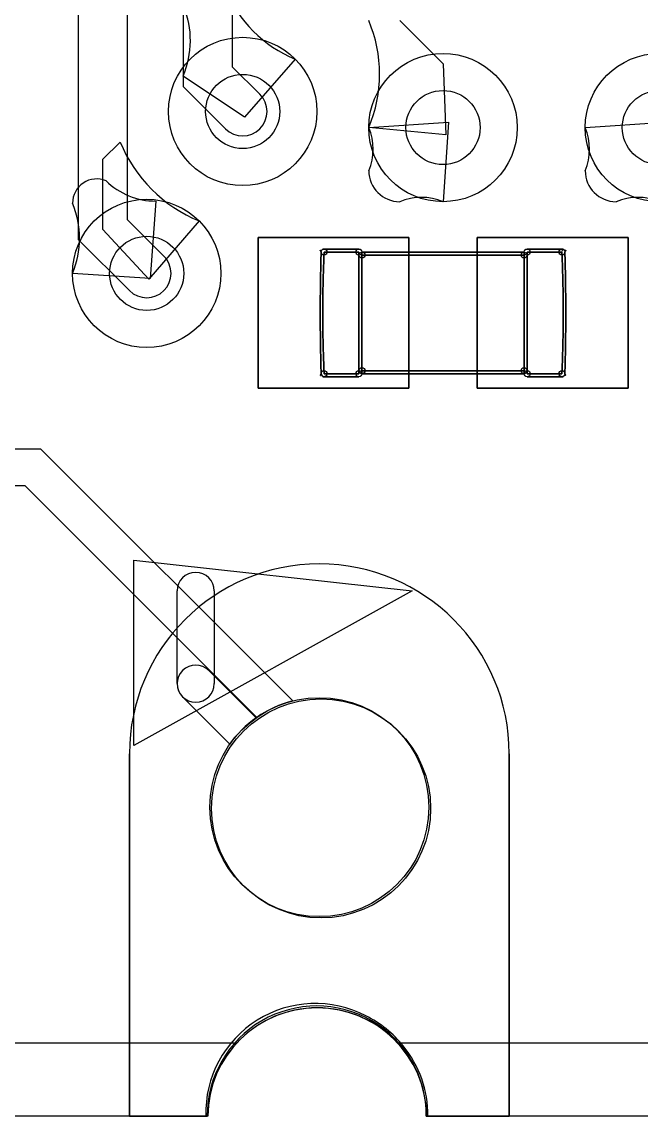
# Model space of a CAD drawing. Extents: x -14 to 27.9, y 0 to 17.8.
# Drawn here: x 19.098 to 21.642, y 0 to 4.498 of the extents above; entities that cross this region are included whole.
import ezdxf

# ---------------------------------------------------------------- set-up
doc = ezdxf.new("R2010")
doc.units = 0
doc.header["$MEASUREMENT"] = 0
doc.layers.add('Feature', color=7, linetype='CONTINUOUS')

msp = doc.modelspace()

# ---------------------------------------------------------------- linework, layer by layer
at = {"layer": 'Feature'}
for p, q in [((19.9625, 6.4418, -1.96222), (19.9625, 4.3141, -1.96222)), ((19.7625, 4.2313, -1.96222), (19.7625, 6.359, -1.96222)), ((19.531, 6.2644, -1.96222), (19.531, 3.6857, -1.96222)), ((19.331, 3.6029, -1.96222), (19.331, 6.1816, -1.96222)), ((20.6502, 4.5038, 0.000305), (20.828, 4.326, 0.000305)), ((20.2205, 4.3455, -1.96222), (20.0129, 4.1064, -1.96222)), ((20.828, 4.326, 0.000305), (20.8399, 4.0346, 0.000305)), ((20.0129, 4.1064, -1.96222), (19.7604, 4.2757, -1.96222)), ((19.9625, 4.3141, -1.96222), (20.0758, 4.2008, -1.96222)), ((19.9344, 4.0594, -1.96222), (19.7625, 4.2313, -1.96222)), ((20.1575, 4.1301, -1.96192), (20.1575, 4.1301)), ((20.1575, 4.1301, -1.96192), (20.1575, 4.1301)), ((20.5232, 4.064, 0.000305), (20.8505, 4.0865, 0.000305)), ((20.8399, 4.0346, 0.000305), (20.5232, 4.064, 0.000305)), ((20.8505, 4.0865, 0.000305), (20.828, 3.7592, 0.000305)), ((20.9804, 4.064, -1.96192), (20.9804, 4.064)), ((20.9804, 4.064, -1.96192), (20.9804, 4.064)), ((21.4122, 4.064, 0.000305), (21.7395, 4.0865, 0.000305)), ((19.431, 3.9339, -1.96222), (19.5017, 4.0046, -1.96222)), ((19.431, 3.6443, -1.96222), (19.431, 3.9339, -1.96222)), ((19.6486, 3.7618, 0.000305), (19.6253, 3.4441, 0.000305)), ((19.6197, 3.4412, -1.96222), (19.431, 3.6443, -1.96222)), ((19.531, 3.6857, -1.96222), (19.6815, 3.5352, -1.96222)), ((19.8262, 3.6799, -1.96222), (19.6197, 3.4412, -1.96222)), ((19.5401, 3.3938, -1.96222), (19.331, 3.6029, -1.96222)), ((20.068, 3.612, 0.000305), (20.688, 3.612, 0.000305)), ((20.068, 2.992, 0.000305), (20.068, 3.612, 0.000305)), ((20.068, 2.992, 0.000305), (20.068, 3.612, 0.000305)), ((20.068, 3.612, 0.001305), (20.068, 2.992, 0.001305)), ((20.068, 3.612, 0.000305), (20.068, 3.612, 0.001305)), ((20.068, 3.612, 0.000305), (20.688, 3.612, 0.000305)), ((20.068, 3.612, 0.000305), (20.068, 3.612, 0.001305)), ((20.688, 3.612, 0.001305), (20.068, 3.612, 0.001305)), ((20.688, 3.612, 0.001305), (20.068, 3.612, 0.001305)), ((20.068, 3.612, 0.001305), (20.068, 2.992, 0.001305)), ((20.068, 3.612, 0.000305), (20.688, 3.612, 0.000305)), ((20.068, 2.992, 0.000305), (20.068, 3.612, 0.000305)), ((20.688, 3.612, 0.000305), (20.688, 2.992, 0.000305)), ((20.688, 3.612, 0.000305), (20.688, 2.992, 0.000305)), ((20.688, 3.612, 0.000305), (20.688, 3.612, 0.001305)), ((20.688, 2.992, 0.001305), (20.688, 3.612, 0.001305)), ((20.688, 3.612, 0.000305), (20.688, 3.612, 0.001305)), ((20.688, 2.992, 0.001305), (20.688, 3.612, 0.001305)), ((20.688, 3.612, 0.000305), (20.688, 2.992, 0.000305)), ((20.968, 3.612, 0.000305), (21.588, 3.612, 0.000305)), ((20.968, 2.992, 0.000305), (20.968, 3.612, 0.000305)), ((20.968, 2.992, 0.000305), (20.968, 3.612, 0.000305)), ((20.968, 3.612, 0.001305), (20.968, 2.992, 0.001305)), ((20.968, 3.612, 0.000305), (20.968, 3.612, 0.001305)), ((20.968, 3.612, 0.000305), (21.588, 3.612, 0.000305)), ((20.968, 3.612, 0.000305), (20.968, 3.612, 0.001305)), ((21.588, 3.612, 0.001305), (20.968, 3.612, 0.001305)), ((21.588, 3.612, 0.001305), (20.968, 3.612, 0.001305)), ((20.968, 3.612, 0.001305), (20.968, 2.992, 0.001305)), ((20.968, 3.612, 0.000305), (21.588, 3.612, 0.000305)), ((20.968, 2.992, 0.000305), (20.968, 3.612, 0.000305)), ((21.588, 3.612, 0.000305), (21.588, 2.992, 0.000305)), ((21.588, 3.612, 0.000305), (21.588, 2.992, 0.000305)), ((21.588, 3.612, 0.000305), (21.588, 3.612, 0.001305)), ((21.588, 2.992, 0.001305), (21.588, 3.612, 0.001305)), ((21.588, 3.612, 0.000305), (21.588, 3.612, 0.001305)), ((21.588, 2.992, 0.001305), (21.588, 3.612, 0.001305)), ((21.588, 3.612, 0.000305), (21.588, 2.992, 0.000305)), ((20.4822, 3.5645, 0.5), (20.3397, 3.5645, 0.5)), ((20.3397, 3.5645), (20.4822, 3.5645)), ((20.4822, 3.5645, 0.5), (20.3397, 3.5645, 0.5)), ((20.3397, 3.5645), (20.4822, 3.5645)), ((20.4822, 3.5645), (20.4822, 3.5645, 0.5)), ((20.4822, 3.5645), (20.4822, 3.5645, 0.5)), ((21.3163, 3.5645), (21.1738, 3.5645)), ((21.1738, 3.5645), (21.1738, 3.5645, 0.5)), ((21.1738, 3.5645, 0.5), (21.3163, 3.5645, 0.5)), ((21.1738, 3.5645, 0.5), (21.3163, 3.5645, 0.5)), ((21.1738, 3.5645), (21.1738, 3.5645, 0.5)), ((21.3163, 3.5645), (21.1738, 3.5645)), ((20.4822, 3.552, -0.0125), (20.3397, 3.552, -0.0125)), ((20.3397, 3.552, 0.5125), (20.4822, 3.552, 0.5125)), ((20.3397, 3.552, 0.5125), (20.4822, 3.552, 0.5125)), ((20.4822, 3.552, -0.0125), (20.3397, 3.552, -0.0125)), ((20.4822, 3.052, -0.0125), (20.4822, 3.552, -0.0125)), ((20.4822, 3.552, 0.5125), (20.4822, 3.052, 0.5125)), ((20.4822, 3.552, 0.5125), (20.4822, 3.052, 0.5125)), ((20.4822, 3.052, -0.0125), (20.4822, 3.552, -0.0125)), ((21.1613, 3.552, 0.0125), (20.4947, 3.552, 0.0125)), ((20.4947, 3.552, 0.4875), (20.4947, 3.552, 0.0125)), ((20.4947, 3.552, 0.4875), (21.1613, 3.552, 0.4875)), ((20.4947, 3.552, 0.4875), (20.4947, 3.552, 0.0125)), ((21.1613, 3.552, 0.0125), (20.4947, 3.552, 0.0125)), ((20.4947, 3.552, 0.4875), (21.1613, 3.552, 0.4875)), ((20.4947, 3.552, 0.5), (20.4947, 3.552)), ((20.4947, 3.052, 0.5), (20.4947, 3.552, 0.5)), ((20.4947, 3.552), (20.4947, 3.052)), ((20.4947, 3.052, 0.5), (20.4947, 3.552, 0.5)), ((20.4947, 3.552, 0.5), (20.4947, 3.552)), ((20.4947, 3.552), (20.4947, 3.052)), ((20.4947, 3.5395), (20.4947, 3.0645)), ((20.4947, 3.5395, 0.5), (20.4947, 3.0645, 0.5)), ((21.1613, 3.5395, 0.5), (20.4947, 3.5395, 0.5)), ((20.4947, 3.5395, 0.5), (20.4947, 3.0645, 0.5)), ((20.4947, 3.5395), (20.4947, 3.0645)), ((20.4947, 3.5395), (21.1613, 3.5395)), ((20.4947, 3.5395), (21.1613, 3.5395)), ((21.1613, 3.5395, 0.5), (20.4947, 3.5395, 0.5)), ((21.1613, 3.552, 0.4875), (21.1613, 3.552, 0.0125)), ((21.1613, 3.552, 0.4875), (21.1613, 3.552, 0.0125)), ((21.1613, 3.552, 0.5), (21.1613, 3.552)), ((21.1613, 3.552), (21.1613, 3.052)), ((21.1613, 3.052, 0.5), (21.1613, 3.552, 0.5)), ((21.1613, 3.052, 0.5), (21.1613, 3.552, 0.5)), ((21.1613, 3.552, 0.5), (21.1613, 3.552)), ((21.1613, 3.552), (21.1613, 3.052)), ((21.1613, 3.0645), (21.1613, 3.5395)), ((21.1613, 3.0645, 0.5), (21.1613, 3.5395, 0.5)), ((21.1613, 3.0645, 0.5), (21.1613, 3.5395, 0.5)), ((21.1613, 3.0645), (21.1613, 3.5395)), ((21.1738, 3.052, -0.0125), (21.1738, 3.552, -0.0125)), ((21.1738, 3.552, -0.0125), (21.3163, 3.552, -0.0125)), ((21.3163, 3.552, 0.5125), (21.1738, 3.552, 0.5125)), ((21.1738, 3.552, 0.5125), (21.1738, 3.052, 0.5125)), ((21.1738, 3.552, 0.5125), (21.1738, 3.052, 0.5125)), ((21.3163, 3.552, 0.5125), (21.1738, 3.552, 0.5125)), ((21.1738, 3.052, -0.0125), (21.1738, 3.552, -0.0125)), ((21.1738, 3.552, -0.0125), (21.3163, 3.552, -0.0125)), ((19.6253, 3.4441, 0.000305), (19.306, 3.4645, 0.000305)), ((19.7632, 3.4645, -1.96192), (19.7632, 3.4645)), ((19.7632, 3.4645, -1.96192), (19.7632, 3.4645)), ((20.4947, 3.0645, 0.5), (21.1613, 3.0645, 0.5)), ((21.1613, 3.0645), (20.4947, 3.0645)), ((21.1613, 3.0645), (20.4947, 3.0645)), ((20.4947, 3.0645, 0.5), (21.1613, 3.0645, 0.5)), ((20.3397, 3.052, -0.0125), (20.4822, 3.052, -0.0125)), ((20.4822, 3.052, 0.5125), (20.3397, 3.052, 0.5125)), ((20.4822, 3.052, 0.5125), (20.3397, 3.052, 0.5125)), ((20.3397, 3.052, -0.0125), (20.4822, 3.052, -0.0125)), ((20.4822, 3.0395), (20.3397, 3.0395)), ((20.3397, 3.0395, 0.5), (20.4822, 3.0395, 0.5)), ((20.3397, 3.0395, 0.5), (20.4822, 3.0395, 0.5)), ((20.4822, 3.0395), (20.3397, 3.0395)), ((20.4822, 3.0395, 0.5), (20.4822, 3.0395)), ((20.4822, 3.0395, 0.5), (20.4822, 3.0395)), ((20.4947, 3.052, 0.4875), (20.4947, 3.052, 0.0125)), ((20.4947, 3.052, 0.4875), (20.4947, 3.052, 0.0125)), ((20.4947, 3.052, 0.0125), (21.1613, 3.052, 0.0125)), ((21.1613, 3.052, 0.4875), (20.4947, 3.052, 0.4875)), ((20.4947, 3.052, 0.0125), (21.1613, 3.052, 0.0125)), ((21.1613, 3.052, 0.4875), (20.4947, 3.052, 0.4875)), ((20.4947, 3.052), (20.4947, 3.052, 0.5)), ((20.4947, 3.052), (20.4947, 3.052, 0.5)), ((21.1613, 3.052, 0.4875), (21.1613, 3.052, 0.0125)), ((21.1613, 3.052, 0.4875), (21.1613, 3.052, 0.0125)), ((21.1613, 3.052), (21.1613, 3.052, 0.5)), ((21.1613, 3.052), (21.1613, 3.052, 0.5)), ((21.3163, 3.052, -0.0125), (21.1738, 3.052, -0.0125)), ((21.1738, 3.052, 0.5125), (21.3163, 3.052, 0.5125)), ((21.1738, 3.052, 0.5125), (21.3163, 3.052, 0.5125)), ((21.3163, 3.052, -0.0125), (21.1738, 3.052, -0.0125)), ((21.3163, 3.0395, 0.5), (21.1738, 3.0395, 0.5)), ((21.1738, 3.0395, 0.5), (21.1738, 3.0395)), ((21.1738, 3.0395), (21.3163, 3.0395)), ((21.1738, 3.0395, 0.5), (21.1738, 3.0395)), ((21.3163, 3.0395, 0.5), (21.1738, 3.0395, 0.5)), ((21.1738, 3.0395), (21.3163, 3.0395)), ((20.688, 2.992, 0.000305), (20.068, 2.992, 0.000305)), ((20.688, 2.992, 0.000305), (20.068, 2.992, 0.000305)), ((20.068, 2.992, 0.001305), (20.688, 2.992, 0.001305)), ((20.068, 2.992, 0.000305), (20.068, 2.992, 0.001305)), ((20.068, 2.992, 0.000305), (20.068, 2.992, 0.001305)), ((20.068, 2.992, 0.001305), (20.688, 2.992, 0.001305)), ((20.688, 2.992, 0.000305), (20.068, 2.992, 0.000305)), ((20.688, 2.992, 0.000305), (20.688, 2.992, 0.001305)), ((20.688, 2.992, 0.000305), (20.688, 2.992, 0.001305)), ((21.588, 2.992, 0.000305), (20.968, 2.992, 0.000305)), ((21.588, 2.992, 0.000305), (20.968, 2.992, 0.000305)), ((20.968, 2.992, 0.001305), (21.588, 2.992, 0.001305)), ((20.968, 2.992, 0.000305), (20.968, 2.992, 0.001305)), ((20.968, 2.992, 0.000305), (20.968, 2.992, 0.001305)), ((20.968, 2.992, 0.001305), (21.588, 2.992, 0.001305)), ((21.588, 2.992, 0.000305), (20.968, 2.992, 0.000305)), ((21.588, 2.992, 0.000305), (21.588, 2.992, 0.001305)), ((21.588, 2.992, 0.000305), (21.588, 2.992, 0.001305)), ((17.4306, 2.7432, -1.96222), (19.1746, 2.7432, -1.96222)), ((19.1746, 2.7432, -1.96222), (20.2112, 1.70664, -1.96222)), ((19.1114, 2.5908, -1.96222), (17.3674, 2.5908, -1.96222)), ((20.0629, 1.63931, -1.96222), (19.1114, 2.5908, -1.96222)), ((19.558, 2.286, -1.96222), (20.701, 2.159, -1.96222)), ((19.558, 1.524, -1.96222), (19.558, 2.286, -1.96222)), ((20.701, 2.159, -1.96222), (19.558, 1.524, -1.96222)), ((19.7358, 1.778, -1.96222), (19.7358, 2.159, -1.96222)), ((19.8882, 2.159, -1.96222), (19.8882, 1.778, -1.96222)), ((19.8659, 1.8319, -1.96222), (20.0603, 1.6375, -1.96222)), ((19.9525, 1.5297, -1.96222), (19.7581, 1.7241, -1.96222)), ((19.54, 1.49, 0.000305), (19.54, 0, 0.000305)), ((19.54, 1.49, 0.000305), (19.54, 0, 0.000305)), ((19.54, 1.49, 0.001305), (19.54, 0, 0.001305)), ((19.54, 1.49, 0.000305), (19.54, 1.49, 0.001305)), ((19.54, 1.49, 0.000305), (19.54, 1.49, 0.001305)), ((19.54, 1.49, 0.000305), (19.54, 0, 0.000305)), ((19.54, 1.49, 0.001305), (19.54, 0, 0.001305)), ((19.54, 1.49, -1.96222), (19.54, 1.49, -1.96322)), ((19.54, 1.49, -1.96222), (19.54, 0, -1.96222)), ((19.54, 1.49, -1.96222), (19.54, 1.49, -1.96322)), ((19.54, 0, -1.96322), (19.54, 1.49, -1.96322)), ((19.54, 0, -1.96322), (19.54, 1.49, -1.96322)), ((19.54, 1.49, -1.96222), (19.54, 0, -1.96222)), ((21.1, 0, 0.000305), (21.1, 1.49, 0.000305)), ((21.1, 1.49, 0.000305), (21.1, 1.49, 0.001305)), ((21.1, 0, 0.000305), (21.1, 1.49, 0.000305)), ((21.1, 1.49, 0.000305), (21.1, 1.49, 0.001305)), ((21.1, 0, 0.001305), (21.1, 1.49, 0.001305)), ((21.1, 0, 0.000305), (21.1, 1.49, 0.000305)), ((21.1, 0, 0.001305), (21.1, 1.49, 0.001305)), ((21.1, 0, -1.96222), (21.1, 1.49, -1.96222)), ((21.1, 1.49, -1.96322), (21.1, 0, -1.96322)), ((21.1, 1.49, -1.96222), (21.1, 1.49, -1.96322)), ((21.1, 1.49, -1.96222), (21.1, 1.49, -1.96322)), ((21.1, 1.49, -1.96322), (21.1, 0, -1.96322)), ((21.1, 0, -1.96222), (21.1, 1.49, -1.96222)), ((19.87, 1.27, -1.96322), (19.87, 1.27, -1.96222)), ((19.87, 1.27, -1.96322), (19.87, 1.27, -1.96222)), ((20.77, 1.27, -1.96192), (20.77, 1.27)), ((20.77, 1.27, -1.96192), (20.77, 1.27)), ((20.327, 0.814779, 0.001305), (20.327, 0.814779, 0.000305)), ((20.327, 0.814779, 0.001305), (20.327, 0.814779, 0.000305)), ((20.5115, 0.412013, -1.96222), (20.5115, 0.412013, -1.96322)), ((20.5115, 0.412013, -1.96222), (20.5115, 0.412013, -1.96322)), ((19.9804, 0.3, 0.000305), (18.1149, 0.3, 0.000305)), ((19.9804, 0.3, -1.96222), (18.1149, 0.3, -1.96222)), ((22.5055, 0.3, 0.000305), (20.6423, 0.3, 0.000305)), ((22.5055, 0.3, -1.96222), (20.6423, 0.3, -1.96222)), ((20.6644, 0.288437, -1.96222), (20.6644, 0.288437, -1.96322)), ((20.6644, 0.288437, -1.96222), (20.6644, 0.288437, -1.96322)), ((19.8613, 0), (18.2219, 0)), ((19.8613, 0, -1.96192), (18.2219, 0, -1.96192)), ((19.8613, 0), (18.2219, 0)), ((19.8613, 0, -1.96192), (18.2219, 0, -1.96192)), ((19.54, 0, 0.000305), (19.8595, 0, 0.000305)), ((19.54, 0, 0.000305), (19.8595, 0, 0.000305)), ((19.54, 0, 0.001305), (19.8595, 0, 0.001305)), ((19.54, 0, 0.000305), (19.54, 0, 0.001305)), ((19.54, 0, 0.000305), (19.54, 0, 0.001305)), ((19.54, 0, 0.000305), (19.8595, 0, 0.000305)), ((19.54, 0, 0.001305), (19.8595, 0, 0.001305)), ((19.54, 0, -1.96222), (19.54, 0, -1.96322)), ((19.54, 0, -1.96222), (19.8536, 0, -1.96222)), ((19.54, 0, -1.96222), (19.54, 0, -1.96322)), ((19.8536, 0, -1.96322), (19.54, 0, -1.96322)), ((19.8536, 0, -1.96322), (19.54, 0, -1.96322)), ((19.54, 0, -1.96222), (19.8536, 0, -1.96222)), ((19.8536, 0, -1.96222), (19.8536, 0, -1.96322)), ((19.8536, 0, -1.96222), (19.8536, 0, -1.96322)), ((19.8595, 0, 0.000305), (19.8595, 0, 0.001305)), ((19.8595, 0, 0.000305), (19.8595, 0, 0.001305)), ((19.8613, 0, -1.96192), (19.8613, 0)), ((19.8613, 0, -1.96192), (19.8613, 0)), ((22.3956, 0), (20.7613, 0)), ((22.3956, 0, -1.96192), (20.7613, 0, -1.96192)), ((22.3956, 0), (20.7613, 0)), ((20.7613, 0), (20.7613, 0, -1.96192)), ((22.3956, 0, -1.96192), (20.7613, 0, -1.96192)), ((20.7613, 0), (20.7613, 0, -1.96192)), ((20.7594, 0, 0.000305), (21.1, 0, 0.000305)), ((20.7594, 0, 0.000305), (21.1, 0, 0.000305)), ((20.7594, 0, 0.001305), (21.1, 0, 0.001305)), ((20.7594, 0, 0.000305), (20.7594, 0, 0.001305)), ((20.7594, 0, 0.000305), (20.7594, 0, 0.001305)), ((20.7594, 0, 0.000305), (21.1, 0, 0.000305)), ((20.7594, 0, 0.001305), (21.1, 0, 0.001305)), ((20.7658, 0, -1.96222), (20.7658, 0, -1.96322)), ((20.7658, 0, -1.96222), (21.1, 0, -1.96222)), ((20.7658, 0, -1.96222), (20.7658, 0, -1.96322)), ((21.1, 0, -1.96322), (20.7658, 0, -1.96322)), ((21.1, 0, -1.96322), (20.7658, 0, -1.96322)), ((20.7658, 0, -1.96222), (21.1, 0, -1.96222)), ((21.1, 0, 0.000305), (21.1, 0, 0.001305)), ((21.1, 0, 0.000305), (21.1, 0, 0.001305)), ((21.1, 0, -1.96222), (21.1, 0, -1.96322)), ((21.1, 0, -1.96222), (21.1, 0, -1.96322))]:
    msp.add_line(p, q, dxfattribs=at)
for centre, radius in [((20.0051, 4.1301), 0.3048), ((20.828, 4.064), 0.3048), ((21.717, 4.064), 0.3048), ((20.0051, 4.1301), 0.1524), ((20.0051, 4.1301), 0.1524), ((20.0051, 4.1301), 0.1524), ((20.0051, 4.1301), 0.1524), ((20.828, 4.064), 0.1524), ((20.828, 4.064), 0.1524), ((20.828, 4.064), 0.1524), ((20.828, 4.064), 0.1524), ((21.717, 4.064), 0.1524), ((21.717, 4.064), 0.1524), ((21.717, 4.064), 0.1524), ((21.717, 4.064), 0.1524), ((19.6108, 3.4645), 0.3048), ((19.6108, 3.4645), 0.1524), ((19.6108, 3.4645), 0.1524), ((19.6108, 3.4645), 0.1524), ((19.6108, 3.4645), 0.1524), ((20.3397, 3.552), 0.0125), ((20.3397, 3.552), 0.0125), ((20.3397, 3.552), 0.0125), ((20.3397, 3.552), 0.0125), ((20.3397, 3.552), 0.0125), ((20.3397, 3.552), 0.0125), ((20.3397, 3.552), 0.0125), ((20.3397, 3.552), 0.0125), ((20.3397, 3.552), 0.0125), ((20.3397, 3.552), 0.0125), ((20.3397, 3.552), 0.0125), ((20.3397, 3.552), 0.0125), ((20.4822, 3.552), 0.0125), ((20.4822, 3.552), 0.0125), ((20.4822, 3.552), 0.0125), ((20.4822, 3.552), 0.0125), ((20.4822, 3.552), 0.0125), ((20.4822, 3.552), 0.0125), ((20.4822, 3.552), 0.0125), ((20.4822, 3.552), 0.0125), ((20.4822, 3.552), 0.0125), ((20.4822, 3.552), 0.0125), ((20.4822, 3.552), 0.0125), ((20.4822, 3.552), 0.0125), ((21.1738, 3.552), 0.0125), ((21.1738, 3.552), 0.0125), ((21.1738, 3.552), 0.0125), ((21.1738, 3.552), 0.0125), ((21.1738, 3.552), 0.0125), ((21.1738, 3.552), 0.0125), ((21.1738, 3.552), 0.0125), ((21.1738, 3.552), 0.0125), ((21.1738, 3.552), 0.0125), ((21.1738, 3.552), 0.0125), ((21.1738, 3.552), 0.0125), ((21.1738, 3.552), 0.0125), ((21.3163, 3.552), 0.0125), ((21.3163, 3.552), 0.0125), ((21.3163, 3.552), 0.0125), ((21.3163, 3.552), 0.0125), ((21.3163, 3.552), 0.0125), ((21.3163, 3.552), 0.0125), ((21.3163, 3.552), 0.0125), ((21.3163, 3.552), 0.0125), ((21.3163, 3.552), 0.0125), ((21.3163, 3.552), 0.0125), ((21.3163, 3.552), 0.0125), ((21.3163, 3.552), 0.0125), ((20.4947, 3.5395), 0.0125), ((20.4947, 3.5395), 0.0125), ((20.4947, 3.5395), 0.0125), ((20.4947, 3.5395), 0.0125), ((21.1613, 3.5395), 0.0125), ((21.1613, 3.5395), 0.0125), ((21.1613, 3.5395), 0.0125), ((21.1613, 3.5395), 0.0125), ((20.3397, 3.052), 0.0125), ((20.3397, 3.052), 0.0125), ((20.3397, 3.052), 0.0125), ((20.3397, 3.052), 0.0125), ((20.3397, 3.052), 0.0125), ((20.3397, 3.052), 0.0125), ((20.3397, 3.052), 0.0125), ((20.3397, 3.052), 0.0125), ((20.3397, 3.052), 0.0125), ((20.3397, 3.052), 0.0125), ((20.3397, 3.052), 0.0125), ((20.3397, 3.052), 0.0125), ((20.4822, 3.052), 0.0125), ((20.4822, 3.052), 0.0125), ((20.4822, 3.052), 0.0125), ((20.4822, 3.052), 0.0125), ((20.4822, 3.052), 0.0125), ((20.4822, 3.052), 0.0125), ((20.4822, 3.052), 0.0125), ((20.4822, 3.052), 0.0125), ((20.4822, 3.052), 0.0125), ((20.4822, 3.052), 0.0125), ((20.4822, 3.052), 0.0125), ((20.4822, 3.052), 0.0125), ((20.4947, 3.0645), 0.0125), ((20.4947, 3.0645), 0.0125), ((20.4947, 3.0645), 0.0125), ((20.4947, 3.0645), 0.0125), ((21.1613, 3.0645), 0.0125), ((21.1613, 3.0645), 0.0125), ((21.1613, 3.0645), 0.0125), ((21.1613, 3.0645), 0.0125), ((21.1738, 3.052), 0.0125), ((21.1738, 3.052), 0.0125), ((21.1738, 3.052), 0.0125), ((21.1738, 3.052), 0.0125), ((21.1738, 3.052), 0.0125), ((21.1738, 3.052), 0.0125), ((21.1738, 3.052), 0.0125), ((21.1738, 3.052), 0.0125), ((21.1738, 3.052), 0.0125), ((21.1738, 3.052), 0.0125), ((21.1738, 3.052), 0.0125), ((21.1738, 3.052), 0.0125), ((21.3163, 3.052), 0.0125), ((21.3163, 3.052), 0.0125), ((21.3163, 3.052), 0.0125), ((21.3163, 3.052), 0.0125), ((21.3163, 3.052), 0.0125), ((21.3163, 3.052), 0.0125), ((21.3163, 3.052), 0.0125), ((21.3163, 3.052), 0.0125), ((21.3163, 3.052), 0.0125), ((21.3163, 3.052), 0.0125), ((21.3163, 3.052), 0.0125), ((21.3163, 3.052), 0.0125), ((20.32, 1.27), 0.45), ((20.32, 1.27), 0.45), ((20.32, 1.27), 0.45), ((20.32, 1.27), 0.45), ((20.32, 1.27), 0.45), ((20.32, 1.27), 0.45), ((20.32, 1.27), 0.45), ((20.32, 1.27), 0.45), ((20.32, 1.27), 0.45), ((20.32, 1.27), 0.45), ((20.327, 1.26478), 0.45), ((20.327, 1.26478), 0.45), ((20.327, 1.26478), 0.45), ((20.327, 1.26478), 0.45), ((20.327, 1.26478), 0.45)]:
    msp.add_circle(centre, radius, dxfattribs=at)
for centre, radius, start, end in [((20.4217, 4.83388, -1.96222), 0.528209, -157.647, -112.392), ((19.4167, 4.42192, -1.96222), 0.373502, -23.0467, 22.2094), ((19.9957, 4.2839, 0.000305), 0.5715, -22.6299, 22.6299), ((20.0051, 4.1301, -1.96222), 0.099985, -135, 45), ((20.3101, 3.9751, 0.000305), 0.2309, -22.6447, 22.6447), ((21.1991, 3.9751, 0.000305), 0.2309, -22.6447, 22.6447), ((20.0537, 4.23178, -1.96222), 0.59694, -157.631, -112.405), ((20.6502, 3.8862, 0.000305), 0.127, 180, -90), ((21.5392, 3.8862, 0.000305), 0.127, 180, -90), ((19.406, 3.753, 0.000305), 0.100013, 67.8013, 180), ((19.6466, 4.04915, 0.000305), 0.287353, -134.899, -89.6075), ((18.9591, 3.60875, 0.000305), 0.375651, -22.5817, 22.5817), ((20.7391, 3.5461, 0.000305), 0.2309, 67.3553, 112.645), ((21.6281, 3.5461, 0.000305), 0.2309, 67.3553, 112.645), ((21.3163, 3.552), 0.00559, 45, 90), ((21.3163, 3.552), 0.00559, 45, 90), ((19.6108, 3.4645, -1.96222), 0.099985, -135, 45), ((21.3163, 3.552), 0, 90, 0), ((21.3163, 3.552), 0, 90, 0), ((20.3397, 3.052, 0.5), 0.012477, -176.538, -152.065), ((20.3397, 3.052, 0.5), 0.012477, -176.538, -152.065), ((20.3397, 3.052, 0.5), 0.010206, -152.065, -135), ((20.3397, 3.052, 0.5), 0.010206, -152.065, -135), ((20.32, 1.49, 0.000305), 0.78, 0, 180), ((20.32, 1.49, 0.000305), 0.78, 0, 180), ((20.32, 1.49, 0.001305), 0.78, 0, 180), ((20.32, 1.49, 0.000305), 0.78, 0, 180), ((20.32, 1.49, 0.001305), 0.78, 0, 180), ((20.32, 1.49, -1.96222), 0.78, 0, 180), ((20.32, 1.49, -1.96322), 0.78, 0, 180), ((20.32, 1.49, -1.96322), 0.78, 0, 180), ((20.32, 1.49, -1.96222), 0.78, 0, 180), ((19.812, 2.159, -1.96222), 0.0762, 0, 180), ((19.812, 1.778, -1.96222), 0.076226, 45, -135), ((19.812, 1.778, -1.96222), 0.0762, 180, 0), ((20.32, 1.27, -1.96222), 0.45, 103.997, 124.845), ((20.32, 1.27, -1.96222), 0.45, 125.248, 144.752), ((20.3034, 0.013023, -1.96322), 0.45, 62.4546, -178.342), ((20.3034, 0.013023, -1.96222), 0.45, 62.4546, -178.342), ((20.3034, 0.013023, -1.96322), 0.45, 62.4546, -178.342), ((20.3034, 0.013023, -1.96222), 0.45, 62.4546, -178.342), ((20.3095, 0.002716, 0.000305), 0.45, -0.34577, -179.654), ((20.3095, 0.002716, 0.001305), 0.45, -0.34577, -179.654), ((20.3095, 0.002716, 0.000305), 0.45, -0.34577, -179.654), ((20.3095, 0.002716, 0.000305), 0.45, -0.34577, -179.654), ((20.3095, 0.002716, 0.001305), 0.45, -0.34577, -179.654), ((20.3113, -0.004914), 0.45, 0.625645, 179.374), ((20.3113, -0.004914, -1.96192), 0.45, 0.625645, 179.374), ((20.3113, -0.004914, -1.96192), 0.45, 0.625645, 179.374), ((20.3113, -0.004914), 0.45, 0.625645, 179.374), ((20.3113, -0.004914, 0.000305), 0.45, 42.6553, 137.345), ((20.3113, -0.004914, -1.96222), 0.45, 42.6553, 137.345), ((20.312, 0.008642, -1.96322), 0.45, 38.4452, 63.6863), ((20.312, 0.008642, -1.96222), 0.45, 38.4452, 63.6863), ((20.312, 0.008642, -1.96322), 0.45, 38.4452, 63.6863), ((20.312, 0.008642, -1.96222), 0.45, 38.4452, 63.6863), ((20.3158, 0.003894, -1.96322), 0.45, -0.495774, 39.2213), ((20.3158, 0.003894, -1.96222), 0.45, -0.495774, 39.2213), ((20.3158, 0.003894, -1.96322), 0.45, -0.495774, 39.2213), ((20.3158, 0.003894, -1.96222), 0.45, -0.495774, 39.2213)]:
    msp.add_arc(centre, radius, start, end, dxfattribs=at)
for points in [[(20.3273, 3.55275, -0.000753), (20.3202, 3.56628, 0.25), (20.3273, 3.55275, 0.500753)], [(20.3273, 3.55275, -0.000753), (20.3202, 3.56628, 0.25), (20.3273, 3.55275, 0.500753)], [(20.3397, 3.5645, 0.5), (20.3284, 3.5645, 0.249995), (20.3397, 3.5645)], [(20.3397, 3.5645, 0.5), (20.3284, 3.5645, 0.249995), (20.3397, 3.5645)], [(21.3163, 3.5645, 0.5), (21.3276, 3.5645, 0.249995), (21.3163, 3.5645)], [(21.3163, 3.5645, 0.5), (21.3276, 3.5645, 0.249995), (21.3163, 3.5645)], [(21.3287, 3.55275, -0.000753), (21.3358, 3.56628, 0.25), (21.3287, 3.55275, 0.500753)], [(21.3287, 3.55275, -0.000753), (21.3358, 3.56628, 0.25), (21.3287, 3.55275, 0.500753)], [(20.3273, 3.55275, 0.500753), (20.3202, 3.302, 0.514282), (20.3273, 3.05125, 0.500753)], [(20.3273, 3.05125, -0.000753), (20.3202, 3.302, -0.014282), (20.3273, 3.55275, -0.000753)], [(20.3273, 3.55275, 0.500753), (20.3202, 3.302, 0.514282), (20.3273, 3.05125, 0.500753)], [(20.3273, 3.05125, -0.000753), (20.3202, 3.302, -0.014282), (20.3273, 3.55275, -0.000753)], [(20.3397, 3.552, -0.0125), (20.3284, 3.302, -0.0125), (20.3397, 3.052, -0.0125)], [(20.3397, 3.052, 0.5125), (20.3284, 3.302, 0.5125), (20.3397, 3.552, 0.5125)], [(20.3397, 3.052, 0.5125), (20.3284, 3.302, 0.5125), (20.3397, 3.552, 0.5125)], [(20.3397, 3.552, -0.0125), (20.3284, 3.302, -0.0125), (20.3397, 3.052, -0.0125)], [(21.3163, 3.552, -0.0125), (21.3276, 3.302, -0.0125), (21.3163, 3.052, -0.0125)], [(21.3163, 3.052, 0.5125), (21.3276, 3.302, 0.5125), (21.3163, 3.552, 0.5125)], [(21.3163, 3.052, 0.5125), (21.3276, 3.302, 0.5125), (21.3163, 3.552, 0.5125)], [(21.3163, 3.552, -0.0125), (21.3276, 3.302, -0.0125), (21.3163, 3.052, -0.0125)], [(21.3287, 3.55275, 0.500753), (21.3358, 3.302, 0.514282), (21.3287, 3.05125, 0.500753)], [(21.3287, 3.05125, -0.000753), (21.3358, 3.302, -0.014282), (21.3287, 3.55275, -0.000753)], [(21.3287, 3.55275, 0.500753), (21.3358, 3.302, 0.514282), (21.3287, 3.05125, 0.500753)], [(21.3287, 3.05125, -0.000753), (21.3358, 3.302, -0.014282), (21.3287, 3.55275, -0.000753)], [(20.3273, 3.05125, 0.500753), (20.3202, 3.03772, 0.25), (20.3273, 3.05125, -0.000753)], [(20.3273, 3.05125, 0.500753), (20.3202, 3.03772, 0.25), (20.3273, 3.05125, -0.000753)], [(20.3397, 3.0395), (20.3284, 3.0395, 0.250005), (20.3397, 3.0395, 0.5)], [(20.3397, 3.0395), (20.3284, 3.0395, 0.250005), (20.3397, 3.0395, 0.5)], [(21.3163, 3.0395), (21.3276, 3.0395, 0.250005), (21.3163, 3.0395, 0.5)], [(21.3163, 3.0395), (21.3276, 3.0395, 0.250005), (21.3163, 3.0395, 0.5)], [(21.3287, 3.05125, 0.500753), (21.3358, 3.03772, 0.25), (21.3287, 3.05125, -0.000753)], [(21.3287, 3.05125, 0.500753), (21.3358, 3.03772, 0.25), (21.3287, 3.05125, -0.000753)]]:
    msp.add_open_spline(points, degree=2, dxfattribs=at)

doc.saveas('drawing.dxf')
